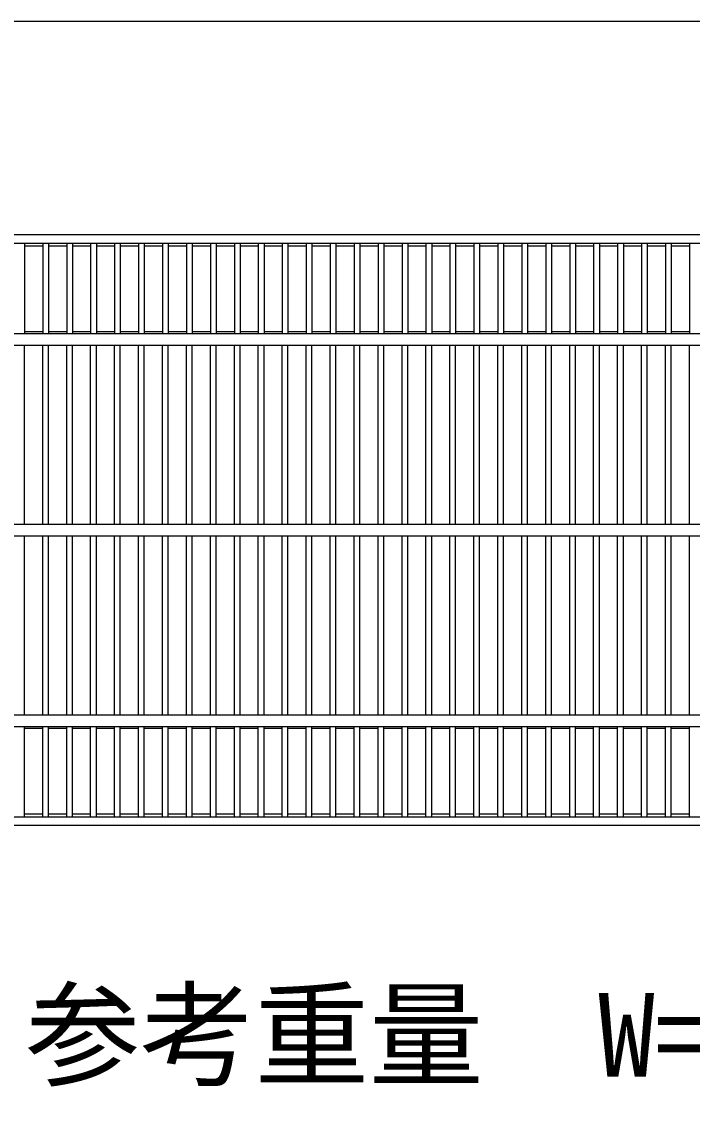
# Model space of a CAD drawing. Units: millimetres, scale not verified. Extents: x -33600 to 33600, y -11880 to 11880.
# Drawn here: x -30308 to -29956, y -7015 to -6447 of the extents above; entities that cross this region are included whole.
import ezdxf
from ezdxf.enums import TextEntityAlignment as Align

# ---------------------------------------------------------------- set-up
doc = ezdxf.new("R2010")
doc.units = ezdxf.units.MM
doc.header["$LTSCALE"] = 40
doc.layers.add('0-0_DIM', color=7, linetype='Continuous', lineweight=25)
doc.layers.add('0-2_HATCH', color=6, linetype='Continuous', lineweight=25)
doc.styles.add('ＭＳ ゴシック', font='')
doc.styles.get('ＭＳ ゴシック').set_extended_font_data('MS Gothic')

msp = doc.modelspace()

# ---------------------------------------------------------------- linework, layer by layer
at = {"layer": '0-0_DIM'}
msp.add_line((-29615.84, -6447.19), (-30610.84, -6447.19), dxfattribs=at)
at = {"layer": '0-2_HATCH'}
for p, q in [((-29615.84, -6559), (-30610.84, -6559)), ((-29615.84, -6563.5), (-30610.84, -6563.5)), ((-30306.47, -6563.5), (-30306.47, -6611)), ((-30296.92, -6565), (-30306.47, -6565)), ((-30296.92, -6563.5), (-30296.92, -6611)), ((-30293.92, -6563.5), (-30293.92, -6611)), ((-30284.36, -6565), (-30293.92, -6565)), ((-30284.36, -6563.5), (-30284.36, -6611)), ((-30281.36, -6563.5), (-30281.36, -6611)), ((-30271.8, -6565), (-30281.36, -6565)), ((-30271.8, -6563.5), (-30271.8, -6611)), ((-30268.8, -6563.5), (-30268.8, -6611)), ((-30259.25, -6565), (-30268.8, -6565)), ((-30259.25, -6563.5), (-30259.25, -6611)), ((-30256.25, -6563.5), (-30256.25, -6611)), ((-30246.69, -6565), (-30256.25, -6565)), ((-30246.69, -6563.5), (-30246.69, -6611)), ((-30243.69, -6563.5), (-30243.69, -6611)), ((-30234.13, -6565), (-30243.69, -6565)), ((-30234.13, -6563.5), (-30234.13, -6611)), ((-30231.13, -6563.5), (-30231.13, -6611)), ((-30221.58, -6565), (-30231.13, -6565)), ((-30221.58, -6563.5), (-30221.58, -6611)), ((-30218.58, -6563.5), (-30218.58, -6611)), ((-30209.02, -6565), (-30218.58, -6565)), ((-30209.02, -6563.5), (-30209.02, -6611)), ((-30206.02, -6563.5), (-30206.02, -6611)), ((-30196.46, -6565), (-30206.02, -6565)), ((-30196.46, -6563.5), (-30196.46, -6611)), ((-30193.46, -6563.5), (-30193.46, -6611)), ((-30183.91, -6565), (-30193.46, -6565)), ((-30183.91, -6563.5), (-30183.91, -6611)), ((-30180.91, -6563.5), (-30180.91, -6611)), ((-30171.35, -6565), (-30180.91, -6565)), ((-30171.35, -6563.5), (-30171.35, -6611)), ((-30168.35, -6563.5), (-30168.35, -6611)), ((-30158.79, -6565), (-30168.35, -6565)), ((-30158.79, -6563.5), (-30158.79, -6611)), ((-30155.79, -6563.5), (-30155.79, -6611)), ((-30146.23, -6565), (-30155.79, -6565)), ((-30146.23, -6563.5), (-30146.23, -6611)), ((-30143.23, -6563.5), (-30143.23, -6611)), ((-30133.68, -6565), (-30143.23, -6565)), ((-30133.68, -6563.5), (-30133.68, -6611)), ((-30130.68, -6563.5), (-30130.68, -6611)), ((-30121.12, -6565), (-30130.68, -6565)), ((-30121.12, -6563.5), (-30121.12, -6611)), ((-30118.12, -6563.5), (-30118.12, -6611)), ((-30108.56, -6565), (-30118.12, -6565)), ((-30108.56, -6563.5), (-30108.56, -6611)), ((-30105.56, -6563.5), (-30105.56, -6611)), ((-30096.01, -6565), (-30105.56, -6565)), ((-30096.01, -6563.5), (-30096.01, -6611)), ((-30093.01, -6563.5), (-30093.01, -6611)), ((-30083.45, -6565), (-30093.01, -6565)), ((-30083.45, -6563.5), (-30083.45, -6611)), ((-30080.45, -6563.5), (-30080.45, -6611)), ((-30070.89, -6565), (-30080.45, -6565)), ((-30070.89, -6563.5), (-30070.89, -6611)), ((-30067.89, -6563.5), (-30067.89, -6611)), ((-30058.34, -6565), (-30067.89, -6565)), ((-30058.34, -6563.5), (-30058.34, -6611)), ((-30055.34, -6563.5), (-30055.34, -6611)), ((-30045.78, -6565), (-30055.34, -6565)), ((-30045.78, -6563.5), (-30045.78, -6611)), ((-30042.78, -6563.5), (-30042.78, -6611)), ((-30033.22, -6565), (-30042.78, -6565)), ((-30033.22, -6563.5), (-30033.22, -6611)), ((-30030.22, -6563.5), (-30030.22, -6611)), ((-30020.66, -6565), (-30030.22, -6565)), ((-30020.66, -6563.5), (-30020.66, -6611)), ((-30017.66, -6563.5), (-30017.66, -6611)), ((-30008.11, -6565), (-30017.66, -6565)), ((-30008.11, -6563.5), (-30008.11, -6611)), ((-30005.11, -6563.5), (-30005.11, -6611)), ((-29995.55, -6565), (-30005.11, -6565)), ((-29995.55, -6563.5), (-29995.55, -6611)), ((-29992.55, -6563.5), (-29992.55, -6611)), ((-29982.99, -6565), (-29992.55, -6565)), ((-29982.99, -6563.5), (-29982.99, -6611)), ((-29979.99, -6563.5), (-29979.99, -6611)), ((-29970.44, -6565), (-29979.99, -6565)), ((-29970.44, -6563.5), (-29970.44, -6611)), ((-29967.44, -6563.5), (-29967.44, -6611)), ((-29957.88, -6565), (-29967.44, -6565)), ((-29957.88, -6563.5), (-29957.88, -6611)), ((-29615.84, -6611), (-30610.84, -6611)), ((-30296.92, -6610), (-30306.47, -6610)), ((-30284.36, -6610), (-30293.92, -6610)), ((-30271.8, -6610), (-30281.36, -6610)), ((-30259.25, -6610), (-30268.8, -6610)), ((-30246.69, -6610), (-30256.25, -6610)), ((-30234.13, -6610), (-30243.69, -6610)), ((-30221.58, -6610), (-30231.13, -6610)), ((-30209.02, -6610), (-30218.58, -6610)), ((-30196.46, -6610), (-30206.02, -6610)), ((-30183.91, -6610), (-30193.46, -6610)), ((-30171.35, -6610), (-30180.91, -6610)), ((-30158.79, -6610), (-30168.35, -6610)), ((-30146.23, -6610), (-30155.79, -6610)), ((-30133.68, -6610), (-30143.23, -6610)), ((-30121.12, -6610), (-30130.68, -6610)), ((-30108.56, -6610), (-30118.12, -6610)), ((-30096.01, -6610), (-30105.56, -6610)), ((-30083.45, -6610), (-30093.01, -6610)), ((-30070.89, -6610), (-30080.45, -6610)), ((-30058.34, -6610), (-30067.89, -6610)), ((-30045.78, -6610), (-30055.34, -6610)), ((-30033.22, -6610), (-30042.78, -6610)), ((-30020.66, -6610), (-30030.22, -6610)), ((-30008.11, -6610), (-30017.66, -6610)), ((-29995.55, -6610), (-30005.11, -6610)), ((-29982.99, -6610), (-29992.55, -6610)), ((-29970.44, -6610), (-29979.99, -6610)), ((-29957.88, -6610), (-29967.44, -6610)), ((-30610.84, -6617), (-29615.84, -6617)), ((-30306.47, -6711), (-30306.47, -6617)), ((-30296.92, -6711), (-30296.92, -6617)), ((-30293.92, -6711), (-30293.92, -6617)), ((-30284.36, -6711), (-30284.36, -6617)), ((-30281.36, -6711), (-30281.36, -6617)), ((-30271.8, -6711), (-30271.8, -6617)), ((-30268.8, -6711), (-30268.8, -6617)), ((-30259.25, -6711), (-30259.25, -6617)), ((-30256.25, -6711), (-30256.25, -6617)), ((-30246.69, -6711), (-30246.69, -6617)), ((-30243.69, -6711), (-30243.69, -6617)), ((-30234.13, -6711), (-30234.13, -6617)), ((-30231.13, -6711), (-30231.13, -6617)), ((-30221.58, -6711), (-30221.58, -6617)), ((-30218.58, -6711), (-30218.58, -6617)), ((-30209.02, -6711), (-30209.02, -6617)), ((-30206.02, -6711), (-30206.02, -6617)), ((-30196.46, -6711), (-30196.46, -6617)), ((-30193.46, -6711), (-30193.46, -6617)), ((-30183.91, -6711), (-30183.91, -6617)), ((-30180.91, -6711), (-30180.91, -6617)), ((-30171.35, -6711), (-30171.35, -6617)), ((-30168.35, -6711), (-30168.35, -6617)), ((-30158.79, -6711), (-30158.79, -6617)), ((-30155.79, -6711), (-30155.79, -6617)), ((-30146.23, -6711), (-30146.23, -6617)), ((-30143.23, -6711), (-30143.23, -6617)), ((-30133.68, -6711), (-30133.68, -6617)), ((-30130.68, -6711), (-30130.68, -6617)), ((-30121.12, -6711), (-30121.12, -6617)), ((-30118.12, -6711), (-30118.12, -6617)), ((-30108.56, -6711), (-30108.56, -6617)), ((-30105.56, -6711), (-30105.56, -6617)), ((-30096.01, -6711), (-30096.01, -6617)), ((-30093.01, -6711), (-30093.01, -6617)), ((-30083.45, -6711), (-30083.45, -6617)), ((-30080.45, -6711), (-30080.45, -6617)), ((-30070.89, -6711), (-30070.89, -6617)), ((-30067.89, -6711), (-30067.89, -6617)), ((-30058.34, -6711), (-30058.34, -6617)), ((-30055.34, -6711), (-30055.34, -6617)), ((-30045.78, -6711), (-30045.78, -6617)), ((-30042.78, -6711), (-30042.78, -6617)), ((-30033.22, -6711), (-30033.22, -6617)), ((-30030.22, -6711), (-30030.22, -6617)), ((-30020.66, -6711), (-30020.66, -6617)), ((-30017.66, -6711), (-30017.66, -6617)), ((-30008.11, -6711), (-30008.11, -6617)), ((-30005.11, -6711), (-30005.11, -6617)), ((-29995.55, -6711), (-29995.55, -6617)), ((-29992.55, -6711), (-29992.55, -6617)), ((-29982.99, -6711), (-29982.99, -6617)), ((-29979.99, -6711), (-29979.99, -6617)), ((-29970.44, -6711), (-29970.44, -6617)), ((-29967.44, -6711), (-29967.44, -6617)), ((-29957.88, -6711), (-29957.88, -6617)), ((-29615.84, -6711), (-30610.84, -6711)), ((-30610.84, -6717), (-29615.84, -6717)), ((-30306.47, -6811), (-30306.47, -6717)), ((-30296.92, -6811), (-30296.92, -6717)), ((-30293.92, -6811), (-30293.92, -6717)), ((-30284.36, -6811), (-30284.36, -6717)), ((-30281.36, -6811), (-30281.36, -6717)), ((-30271.8, -6811), (-30271.8, -6717)), ((-30268.8, -6811), (-30268.8, -6717)), ((-30259.25, -6811), (-30259.25, -6717)), ((-30256.25, -6811), (-30256.25, -6717)), ((-30246.69, -6811), (-30246.69, -6717)), ((-30243.69, -6811), (-30243.69, -6717)), ((-30234.13, -6811), (-30234.13, -6717)), ((-30231.13, -6811), (-30231.13, -6717)), ((-30221.58, -6811), (-30221.58, -6717)), ((-30218.58, -6811), (-30218.58, -6717)), ((-30209.02, -6811), (-30209.02, -6717)), ((-30206.02, -6811), (-30206.02, -6717)), ((-30196.46, -6811), (-30196.46, -6717)), ((-30193.46, -6811), (-30193.46, -6717)), ((-30183.91, -6811), (-30183.91, -6717)), ((-30180.91, -6811), (-30180.91, -6717)), ((-30171.35, -6811), (-30171.35, -6717)), ((-30168.35, -6811), (-30168.35, -6717)), ((-30158.79, -6811), (-30158.79, -6717)), ((-30155.79, -6811), (-30155.79, -6717)), ((-30146.23, -6811), (-30146.23, -6717)), ((-30143.23, -6811), (-30143.23, -6717)), ((-30133.68, -6811), (-30133.68, -6717)), ((-30130.68, -6811), (-30130.68, -6717)), ((-30121.12, -6811), (-30121.12, -6717)), ((-30118.12, -6811), (-30118.12, -6717)), ((-30108.56, -6811), (-30108.56, -6717)), ((-30105.56, -6811), (-30105.56, -6717)), ((-30096.01, -6811), (-30096.01, -6717)), ((-30093.01, -6811), (-30093.01, -6717)), ((-30083.45, -6811), (-30083.45, -6717)), ((-30080.45, -6811), (-30080.45, -6717)), ((-30070.89, -6811), (-30070.89, -6717)), ((-30067.89, -6811), (-30067.89, -6717)), ((-30058.34, -6811), (-30058.34, -6717)), ((-30055.34, -6811), (-30055.34, -6717)), ((-30045.78, -6811), (-30045.78, -6717)), ((-30042.78, -6811), (-30042.78, -6717)), ((-30033.22, -6811), (-30033.22, -6717)), ((-30030.22, -6811), (-30030.22, -6717)), ((-30020.66, -6811), (-30020.66, -6717)), ((-30017.66, -6811), (-30017.66, -6717)), ((-30008.11, -6811), (-30008.11, -6717)), ((-30005.11, -6811), (-30005.11, -6717)), ((-29995.55, -6811), (-29995.55, -6717)), ((-29992.55, -6811), (-29992.55, -6717)), ((-29982.99, -6811), (-29982.99, -6717)), ((-29979.99, -6811), (-29979.99, -6717)), ((-29970.44, -6811), (-29970.44, -6717)), ((-29967.44, -6811), (-29967.44, -6717)), ((-29957.88, -6811), (-29957.88, -6717)), ((-29615.84, -6811), (-30610.84, -6811)), ((-30610.84, -6817), (-29615.84, -6817)), ((-30306.47, -6864.5), (-30306.47, -6817)), ((-30296.92, -6818), (-30306.47, -6818)), ((-30296.92, -6864.5), (-30296.92, -6817)), ((-30293.92, -6864.5), (-30293.92, -6817)), ((-30284.36, -6818), (-30293.92, -6818)), ((-30284.36, -6864.5), (-30284.36, -6817)), ((-30281.36, -6864.5), (-30281.36, -6817)), ((-30271.8, -6818), (-30281.36, -6818)), ((-30271.8, -6864.5), (-30271.8, -6817)), ((-30268.8, -6864.5), (-30268.8, -6817)), ((-30259.25, -6818), (-30268.8, -6818)), ((-30259.25, -6864.5), (-30259.25, -6817)), ((-30256.25, -6864.5), (-30256.25, -6817)), ((-30246.69, -6818), (-30256.25, -6818)), ((-30246.69, -6864.5), (-30246.69, -6817)), ((-30243.69, -6864.5), (-30243.69, -6817)), ((-30234.13, -6818), (-30243.69, -6818)), ((-30234.13, -6864.5), (-30234.13, -6817)), ((-30231.13, -6864.5), (-30231.13, -6817)), ((-30221.58, -6818), (-30231.13, -6818)), ((-30221.58, -6864.5), (-30221.58, -6817)), ((-30218.58, -6864.5), (-30218.58, -6817)), ((-30209.02, -6818), (-30218.58, -6818)), ((-30209.02, -6864.5), (-30209.02, -6817)), ((-30206.02, -6864.5), (-30206.02, -6817)), ((-30196.46, -6818), (-30206.02, -6818)), ((-30196.46, -6864.5), (-30196.46, -6817)), ((-30193.46, -6864.5), (-30193.46, -6817)), ((-30183.91, -6818), (-30193.46, -6818)), ((-30183.91, -6864.5), (-30183.91, -6817)), ((-30180.91, -6864.5), (-30180.91, -6817)), ((-30171.35, -6818), (-30180.91, -6818)), ((-30171.35, -6864.5), (-30171.35, -6817)), ((-30168.35, -6864.5), (-30168.35, -6817)), ((-30158.79, -6818), (-30168.35, -6818)), ((-30158.79, -6864.5), (-30158.79, -6817)), ((-30155.79, -6864.5), (-30155.79, -6817)), ((-30146.23, -6818), (-30155.79, -6818)), ((-30146.23, -6864.5), (-30146.23, -6817)), ((-30143.23, -6864.5), (-30143.23, -6817)), ((-30133.68, -6818), (-30143.23, -6818)), ((-30133.68, -6864.5), (-30133.68, -6817)), ((-30130.68, -6864.5), (-30130.68, -6817)), ((-30121.12, -6818), (-30130.68, -6818)), ((-30121.12, -6864.5), (-30121.12, -6817)), ((-30118.12, -6864.5), (-30118.12, -6817)), ((-30108.56, -6818), (-30118.12, -6818)), ((-30108.56, -6864.5), (-30108.56, -6817)), ((-30105.56, -6864.5), (-30105.56, -6817)), ((-30096.01, -6818), (-30105.56, -6818)), ((-30096.01, -6864.5), (-30096.01, -6817)), ((-30093.01, -6864.5), (-30093.01, -6817)), ((-30083.45, -6818), (-30093.01, -6818)), ((-30083.45, -6864.5), (-30083.45, -6817)), ((-30080.45, -6864.5), (-30080.45, -6817)), ((-30070.89, -6818), (-30080.45, -6818)), ((-30070.89, -6864.5), (-30070.89, -6817)), ((-30067.89, -6864.5), (-30067.89, -6817)), ((-30058.34, -6818), (-30067.89, -6818)), ((-30058.34, -6864.5), (-30058.34, -6817)), ((-30055.34, -6864.5), (-30055.34, -6817)), ((-30045.78, -6818), (-30055.34, -6818)), ((-30045.78, -6864.5), (-30045.78, -6817)), ((-30042.78, -6864.5), (-30042.78, -6817)), ((-30033.22, -6818), (-30042.78, -6818)), ((-30033.22, -6864.5), (-30033.22, -6817)), ((-30030.22, -6864.5), (-30030.22, -6817)), ((-30020.66, -6818), (-30030.22, -6818)), ((-30020.66, -6864.5), (-30020.66, -6817)), ((-30017.66, -6864.5), (-30017.66, -6817)), ((-30008.11, -6818), (-30017.66, -6818)), ((-30008.11, -6864.5), (-30008.11, -6817)), ((-30005.11, -6864.5), (-30005.11, -6817)), ((-29995.55, -6818), (-30005.11, -6818)), ((-29995.55, -6864.5), (-29995.55, -6817)), ((-29992.55, -6864.5), (-29992.55, -6817)), ((-29982.99, -6818), (-29992.55, -6818)), ((-29982.99, -6864.5), (-29982.99, -6817)), ((-29979.99, -6864.5), (-29979.99, -6817)), ((-29970.44, -6818), (-29979.99, -6818)), ((-29970.44, -6864.5), (-29970.44, -6817)), ((-29967.44, -6864.5), (-29967.44, -6817)), ((-29957.88, -6818), (-29967.44, -6818)), ((-29957.88, -6864.5), (-29957.88, -6817)), ((-29615.84, -6864.5), (-30610.84, -6864.5)), ((-30296.92, -6863), (-30306.47, -6863)), ((-30284.36, -6863), (-30293.92, -6863)), ((-30271.8, -6863), (-30281.36, -6863)), ((-30259.25, -6863), (-30268.8, -6863)), ((-30246.69, -6863), (-30256.25, -6863)), ((-30234.13, -6863), (-30243.69, -6863)), ((-30221.58, -6863), (-30231.13, -6863)), ((-30209.02, -6863), (-30218.58, -6863)), ((-30196.46, -6863), (-30206.02, -6863)), ((-30183.91, -6863), (-30193.46, -6863)), ((-30171.35, -6863), (-30180.91, -6863)), ((-30158.79, -6863), (-30168.35, -6863)), ((-30146.23, -6863), (-30155.79, -6863)), ((-30133.68, -6863), (-30143.23, -6863)), ((-30121.12, -6863), (-30130.68, -6863)), ((-30108.56, -6863), (-30118.12, -6863)), ((-30096.01, -6863), (-30105.56, -6863)), ((-30083.45, -6863), (-30093.01, -6863)), ((-30070.89, -6863), (-30080.45, -6863)), ((-30058.34, -6863), (-30067.89, -6863)), ((-30045.78, -6863), (-30055.34, -6863)), ((-30033.22, -6863), (-30042.78, -6863)), ((-30020.66, -6863), (-30030.22, -6863)), ((-30008.11, -6863), (-30017.66, -6863)), ((-29995.55, -6863), (-30005.11, -6863)), ((-29982.99, -6863), (-29992.55, -6863)), ((-29970.44, -6863), (-29979.99, -6863)), ((-29957.88, -6863), (-29967.44, -6863)), ((-29615.84, -6869), (-30610.84, -6869))]:
    msp.add_line(p, q, dxfattribs=at)

# ---------------------------------------------------------------- texts
at = {"layer": '0-0_DIM', "style": 'ＭＳ ゴシック'}
msp.add_text('参考重量\u3000W=27.3kg', height=43.99, dxfattribs=at).set_placement((-30305.85, -7013.93), align=Align.BOTTOM_LEFT)

doc.saveas('drawing.dxf')
